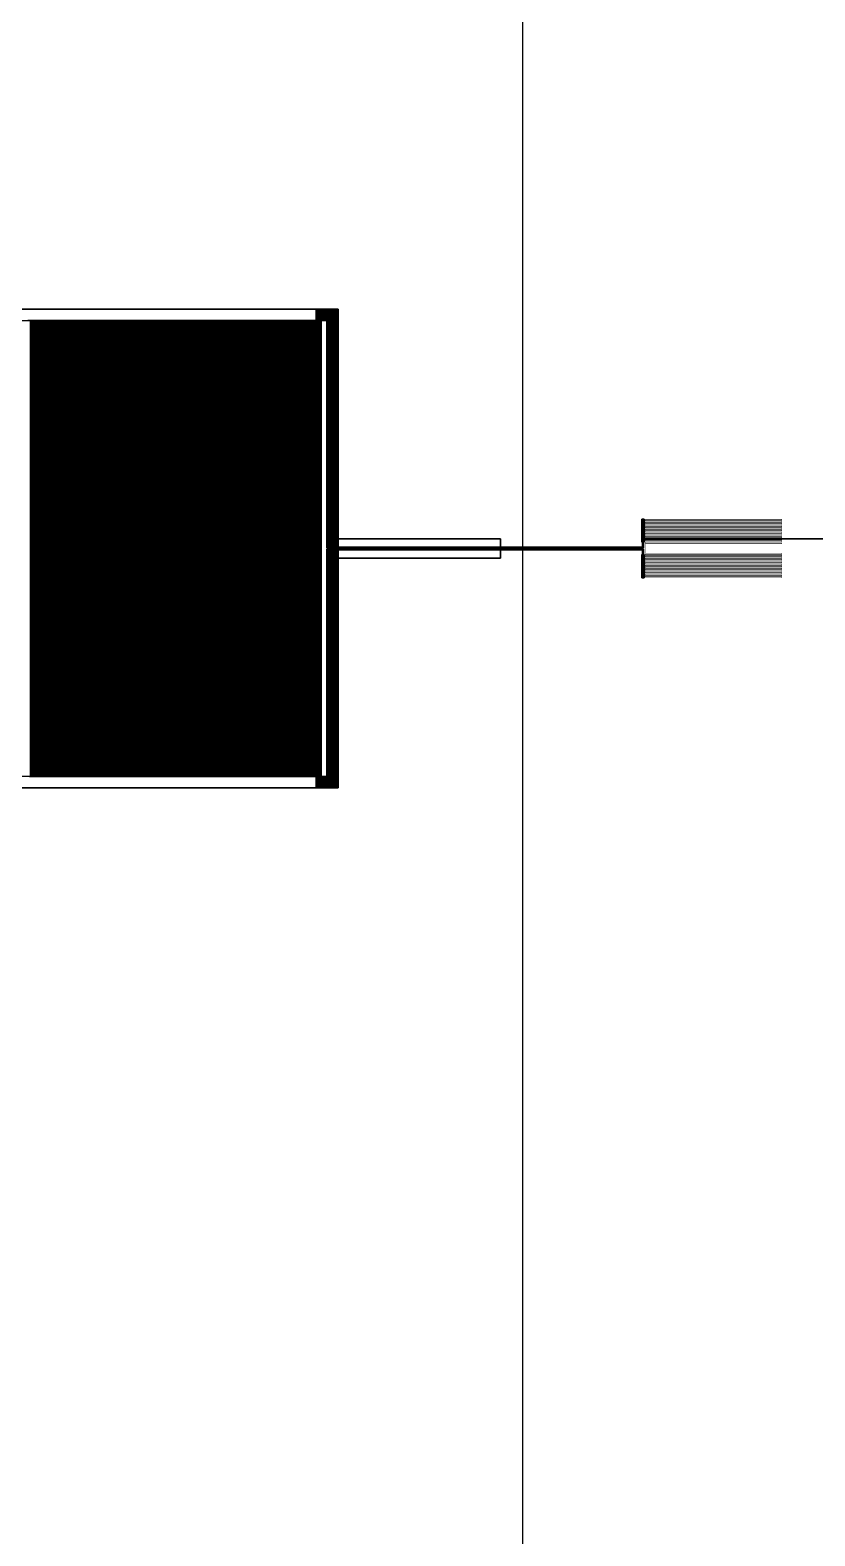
# Model space of a CAD drawing. Extents: x -11215 to 11250, y -11250 to 11250.
# Drawn here: x 3420 to 5144, y 1832 to 5138 of the extents above; entities that cross this region are included whole.
import ezdxf

# ---------------------------------------------------------------- set-up
doc = ezdxf.new("R2010")
doc.units = 0
doc.layers.get('0').update_dxf_attribs({"linetype": 'CONTINUOUS'})
doc.layers.add('CIF_ALUMINUM', color=7, linetype='CONTINUOUS')
doc.layers.add('CIF_NbWiring', color=7, linetype='CONTINUOUS')

# ---------------------------------------------------------------- blocks, each defined once
blk = doc.blocks.new('MS-Caps')
at = {"layer": 'CIF_NbWiring'}
for points in [[(288, 4450.25), (294, 4450.25), (294, 3450.25), (296, 3450.25), (296, 4450.25), (302, 4450.25), (302, 3450.25), (304, 3450.25), (304, 4450.25), (310, 4450.25), (310, 3450.25), (312, 3450.25), (312, 4450.25), (318, 4450.25), (318, 3450.25), (320, 3450.25), (320, 4450.25), (326, 4450.25), (326, 3450.25), (328, 3450.25), (328, 4450.25), (334, 4450.25), (334, 3450.25), (336, 3450.25), (336, 4450.25), (342, 4450.25), (342, 3450.25), (344, 3450.25), (344, 4450.25), (350, 4450.25), (350, 3450.25), (352, 3450.25), (352, 4450.25), (358, 4450.25), (358, 3450.25), (360, 3450.25), (360, 4450.25), (366, 4450.25), (366, 3450.25), (368, 3450.25), (368, 4450.25), (374, 4450.25), (374, 3450.25), (376, 3450.25), (376, 4450.25), (382, 4450.25), (382, 3450.25), (384, 3450.25), (384, 4450.25), (390, 4450.25), (390, 3450.25), (392, 3450.25), (392, 4450.25), (398, 4450.25), (398, 3450.25), (400, 3450.25), (400, 4450.25), (406, 4450.25), (406, 3450.25), (408, 3450.25), (408, 4450.25), (414, 4450.25), (414, 3450.25), (416, 3450.25), (416, 4450.25), (422, 4450.25), (422, 3450.25), (424, 3450.25), (424, 4450.25), (430, 4450.25), (430, 3450.25), (432, 3450.25), (432, 4450.25), (438, 4450.25), (438, 3450.25), (440, 3450.25), (440, 4450.25), (446, 4450.25), (446, 3450.25), (448, 3450.25), (448, 4450.25), (454, 4450.25), (454, 3450.25), (456, 3450.25), (456, 4450.25), (462, 4450.25), (462, 3450.25), (464, 3450.25), (464, 4450.25), (470, 4450.25), (470, 3450.25), (472, 3450.25), (472, 4450.25), (478, 4450.25), (478, 3450.25), (480, 3450.25), (480, 4450.25), (486, 4450.25), (486, 3450.25), (488, 3450.25), (488, 4450.25), (494, 4450.25), (494, 3450.25), (496, 3450.25), (496, 4450.25), (502, 4450.25), (502, 3450.25), (504, 3450.25), (504, 4450.25), (510, 4450.25), (510, 3450.25), (512, 3450.25), (512, 4450.25), (518, 4450.25), (518, 3450.25), (520, 3450.25), (520, 4450.25), (526, 4450.25), (526, 3450.25), (528, 3450.25), (528, 4450.25), (534, 4450.25), (534, 3450.25), (536, 3450.25), (536, 4450.25), (542, 4450.25), (542, 3450.25), (544, 3450.25), (544, 4450.25), (550, 4450.25), (550, 3450.25), (552, 3450.25), (552, 4450.25), (558, 4450.25), (558, 3450.25), (560, 3450.25), (560, 4450.25), (566, 4450.25), (566, 3450.25), (568, 3450.25), (568, 4450.25), (574, 4450.25), (574, 3450.25), (576, 3450.25), (576, 4450.25), (582, 4450.25), (582, 3450.25), (584, 3450.25), (584, 4450.25), (590, 4450.25), (590, 3450.25), (592, 3450.25), (592, 4450.25), (598, 4450.25), (598, 3450.25), (600, 3450.25), (600, 4450.25), (606, 4450.25), (606, 3450.25), (608, 3450.25), (608, 4450.25), (614, 4450.25), (614, 3450.25), (616, 3450.25), (616, 4450.25), (622, 4450.25), (622, 3450.25), (624, 3450.25), (624, 4450.25), (630, 4450.25), (630, 3450.25), (632, 3450.25), (632, 4450.25), (638, 4450.25), (638, 3450.25), (640, 3450.25), (640, 4450.25), (646, 4450.25), (646, 3450.25), (648, 3450.25), (648, 4450.25), (654, 4450.25), (654, 3450.25), (656, 3450.25), (656, 4450.25), (662, 4450.25), (662, 3450.25), (664, 3450.25), (664, 4450.25), (670, 4450.25), (670, 3450.25), (672, 3450.25), (672, 4450.25), (678, 4450.25), (678, 3450.25), (680, 3450.25), (680, 4450.25), (686, 4450.25), (686, 3450.25), (688, 3450.25), (688, 4450.25), (694, 4450.25), (694, 3450.25), (696, 3450.25), (696, 4450.25), (702, 4450.25), (702, 3450.25), (704, 3450.25), (704, 4450.25), (710, 4450.25), (710, 3450.25), (712, 3450.25), (712, 4450.25), (718, 4450.25), (718, 3450.25), (720, 3450.25), (720, 4450.25), (726, 4450.25), (726, 3450.25), (728, 3450.25), (728, 4450.25), (734, 4450.25), (734, 3450.25), (736, 3450.25), (736, 4450.25), (742, 4450.25), (742, 3450.25), (744, 3450.25), (744, 4450.25), (750, 4450.25), (750, 3450.25), (752, 3450.25), (752, 4450.25), (758, 4450.25), (758, 3450.25), (760, 3450.25), (760, 4450.25), (766, 4450.25), (766, 3450.25), (768, 3450.25), (768, 4450.25), (774, 4450.25), (774, 3450.25), (776, 3450.25), (776, 4450.25), (782, 4450.25), (782, 3450.25), (784, 3450.25), (784, 4450.25), (790, 4450.25), (790, 3450.25), (792, 3450.25), (792, 4450.25), (798, 4450.25), (798, 3450.25), (800, 3450.25), (800, 4450.25), (806, 4450.25), (806, 3450.25), (808, 3450.25), (808, 4450.25), (814, 4450.25), (814, 3450.25), (816, 3450.25), (816, 4450.25), (822, 4450.25), (822, 3450.25), (824, 3450.25), (824, 4450.25), (830, 4450.25), (830, 3450.25), (832, 3450.25), (832, 4450.25), (838, 4450.25), (838, 3450.25), (840, 3450.25), (840, 4450.25), (846, 4450.25), (846, 3450.25), (848, 3450.25), (848, 4450.25), (854, 4450.25), (854, 3450.25), (856, 3450.25), (856, 4450.25), (862, 4450.25), (862, 3450.25), (864, 3450.25), (864, 4450.25), (870, 4450.25), (870, 3450.25), (872, 3450.25), (872, 4450.25), (878, 4450.25), (878, 3450.25), (880, 3450.25), (880, 4450.25), (886, 4450.25), (886, 3450.25), (888, 3450.25), (888, 4450.25), (894, 4450.25), (894, 3450.25), (896, 3450.25), (896, 4450.25), (902, 4450.25), (902, 3450.25), (904, 3450.25), (904, 4450.25), (910, 4450.25), (910, 3450.25), (912, 3450.25), (912, 4450.25), (918, 4450.25), (918, 3450.25), (920, 3450.25), (920, 4450.25), (926, 4450.25), (926, 3450.25), (928, 3450.25), (928, 4450.25), (944.5, 4450.25), (944.5, 3950.5), (969.5, 3950.5), (969.5, 4475.25), (12, 4475.25)], [(-1070, 3423.75), (969.5, 3423.75), (969.5, 3948.5), (944.5, 3948.5), (944.5, 3448.75), (932, 3448.75), (932, 4448.75), (930, 4448.75), (930, 3448.75), (924, 3448.75), (924, 4448.75), (922, 4448.75), (922, 3448.75), (916, 3448.75), (916, 4448.75), (914, 4448.75), (914, 3448.75), (908, 3448.75), (908, 4448.75), (906, 4448.75), (906, 3448.75), (900, 3448.75), (900, 4448.75), (898, 4448.75), (898, 3448.75), (892, 3448.75), (892, 4448.75), (890, 4448.75), (890, 3448.75), (884, 3448.75), (884, 4448.75), (882, 4448.75), (882, 3448.75), (876, 3448.75), (876, 4448.75), (874, 4448.75), (874, 3448.75), (868, 3448.75), (868, 4448.75), (866, 4448.75), (866, 3448.75), (860, 3448.75), (860, 4448.75), (858, 4448.75), (858, 3448.75), (852, 3448.75), (852, 4448.75), (850, 4448.75), (850, 3448.75), (844, 3448.75), (844, 4448.75), (842, 4448.75), (842, 3448.75), (836, 3448.75), (836, 4448.75), (834, 4448.75), (834, 3448.75), (828, 3448.75), (828, 4448.75), (826, 4448.75), (826, 3448.75), (820, 3448.75), (820, 4448.75), (818, 4448.75), (818, 3448.75), (812, 3448.75), (812, 4448.75), (810, 4448.75), (810, 3448.75), (804, 3448.75), (804, 4448.75), (802, 4448.75), (802, 3448.75), (796, 3448.75), (796, 4448.75), (794, 4448.75), (794, 3448.75), (788, 3448.75), (788, 4448.75), (786, 4448.75), (786, 3448.75), (780, 3448.75), (780, 4448.75), (778, 4448.75), (778, 3448.75), (772, 3448.75), (772, 4448.75), (770, 4448.75), (770, 3448.75), (764, 3448.75), (764, 4448.75), (762, 4448.75), (762, 3448.75), (756, 3448.75), (756, 4448.75), (754, 4448.75), (754, 3448.75), (748, 3448.75), (748, 4448.75), (746, 4448.75), (746, 3448.75), (740, 3448.75), (740, 4448.75), (738, 4448.75), (738, 3448.75), (732, 3448.75), (732, 4448.75), (730, 4448.75), (730, 3448.75), (724, 3448.75), (724, 4448.75), (722, 4448.75), (722, 3448.75), (716, 3448.75), (716, 4448.75), (714, 4448.75), (714, 3448.75), (708, 3448.75), (708, 4448.75), (706, 4448.75), (706, 3448.75), (700, 3448.75), (700, 4448.75), (698, 4448.75), (698, 3448.75), (692, 3448.75), (692, 4448.75), (690, 4448.75), (690, 3448.75), (684, 3448.75), (684, 4448.75), (682, 4448.75), (682, 3448.75), (676, 3448.75), (676, 4448.75), (674, 4448.75), (674, 3448.75), (668, 3448.75), (668, 4448.75), (666, 4448.75), (666, 3448.75), (660, 3448.75), (660, 4448.75), (658, 4448.75), (658, 3448.75), (652, 3448.75), (652, 4448.75), (650, 4448.75), (650, 3448.75), (644, 3448.75), (644, 4448.75), (642, 4448.75), (642, 3448.75), (636, 3448.75), (636, 4448.75), (634, 4448.75), (634, 3448.75), (628, 3448.75), (628, 4448.75), (626, 4448.75), (626, 3448.75), (620, 3448.75), (620, 4448.75), (618, 4448.75), (618, 3448.75), (612, 3448.75), (612, 4448.75), (610, 4448.75), (610, 3448.75), (604, 3448.75), (604, 4448.75), (602, 4448.75), (602, 3448.75), (596, 3448.75), (596, 4448.75), (594, 4448.75), (594, 3448.75), (588, 3448.75), (588, 4448.75), (586, 4448.75), (586, 3448.75), (580, 3448.75), (580, 4448.75), (578, 4448.75), (578, 3448.75), (572, 3448.75), (572, 4448.75), (570, 4448.75), (570, 3448.75), (564, 3448.75), (564, 4448.75), (562, 4448.75), (562, 3448.75), (556, 3448.75), (556, 4448.75), (554, 4448.75), (554, 3448.75), (548, 3448.75), (548, 4448.75), (546, 4448.75), (546, 3448.75), (540, 3448.75), (540, 4448.75), (538, 4448.75), (538, 3448.75), (532, 3448.75), (532, 4448.75), (530, 4448.75), (530, 3448.75), (524, 3448.75), (524, 4448.75), (522, 4448.75), (522, 3448.75), (516, 3448.75), (516, 4448.75), (514, 4448.75), (514, 3448.75), (508, 3448.75), (508, 4448.75), (506, 4448.75), (506, 3448.75), (500, 3448.75), (500, 4448.75), (498, 4448.75), (498, 3448.75), (492, 3448.75), (492, 4448.75), (490, 4448.75), (490, 3448.75), (484, 3448.75), (484, 4448.75), (482, 4448.75), (482, 3448.75), (476, 3448.75), (476, 4448.75), (474, 4448.75), (474, 3448.75), (468, 3448.75), (468, 4448.75), (466, 4448.75), (466, 3448.75), (460, 3448.75), (460, 4448.75), (458, 4448.75), (458, 3448.75), (452, 3448.75), (452, 4448.75), (450, 4448.75), (450, 3448.75), (444, 3448.75), (444, 4448.75), (442, 4448.75), (442, 3448.75), (436, 3448.75), (436, 4448.75), (434, 4448.75), (434, 3448.75), (428, 3448.75), (428, 4448.75), (426, 4448.75), (426, 3448.75), (420, 3448.75), (420, 4448.75), (418, 4448.75), (418, 3448.75), (412, 3448.75), (412, 4448.75), (410, 4448.75), (410, 3448.75), (404, 3448.75), (404, 4448.75), (402, 4448.75), (402, 3448.75), (396, 3448.75), (396, 4448.75), (394, 4448.75), (394, 3448.75), (388, 3448.75), (388, 4448.75), (386, 4448.75), (386, 3448.75), (380, 3448.75), (380, 4448.75), (378, 4448.75), (378, 3448.75), (372, 3448.75), (372, 4448.75), (370, 4448.75), (370, 3448.75), (364, 3448.75), (364, 4448.75), (362, 4448.75), (362, 3448.75), (356, 3448.75), (356, 4448.75), (354, 4448.75), (354, 3448.75), (348, 3448.75), (348, 4448.75), (346, 4448.75), (346, 3448.75), (340, 3448.75), (340, 4448.75), (338, 4448.75), (338, 3448.75), (332, 3448.75), (332, 4448.75), (330, 4448.75), (330, 3448.75), (324, 3448.75), (324, 4448.75), (322, 4448.75), (322, 3448.75), (316, 3448.75), (316, 4448.75), (314, 4448.75), (314, 3448.75), (308, 3448.75), (308, 4448.75), (306, 4448.75), (306, 3448.75), (300, 3448.75), (300, 4448.75), (298, 4448.75), (298, 3448.75), (292, 3448.75)]]:
    blk.add_lwpolyline(points, dxfattribs=at)
blk = doc.blocks.new('MS-Caps_r')
at = {"layer": 'CIF_NbWiring'}
for points in [[(1375, -8800), (1375, 8800)], [(12, 4475.25), (969.5, 4475.25), (969.5, 3950.5), (944.5, 3950.5), (944.5, 4450.25), (928, 4450.25), (928, 3450.25), (926, 3450.25), (926, 4450.25), (920, 4450.25), (920, 3450.25), (918, 3450.25), (918, 4450.25), (912, 4450.25), (912, 3450.25), (910, 3450.25), (910, 4450.25), (904, 4450.25), (904, 3450.25), (902, 3450.25), (902, 4450.25), (896, 4450.25), (896, 3450.25), (894, 3450.25), (894, 4450.25), (888, 4450.25), (888, 3450.25), (886, 3450.25), (886, 4450.25), (880, 4450.25), (880, 3450.25), (878, 3450.25), (878, 4450.25), (872, 4450.25), (872, 3450.25), (870, 3450.25), (870, 4450.25), (864, 4450.25), (864, 3450.25), (862, 3450.25), (862, 4450.25), (856, 4450.25), (856, 3450.25), (854, 3450.25), (854, 4450.25), (848, 4450.25), (848, 3450.25), (846, 3450.25), (846, 4450.25), (840, 4450.25), (840, 3450.25), (838, 3450.25), (838, 4450.25), (832, 4450.25), (832, 3450.25), (830, 3450.25), (830, 4450.25), (824, 4450.25), (824, 3450.25), (822, 3450.25), (822, 4450.25), (816, 4450.25), (816, 3450.25), (814, 3450.25), (814, 4450.25), (808, 4450.25), (808, 3450.25), (806, 3450.25), (806, 4450.25), (800, 4450.25), (800, 3450.25), (798, 3450.25), (798, 4450.25), (792, 4450.25), (792, 3450.25), (790, 3450.25), (790, 4450.25), (784, 4450.25), (784, 3450.25), (782, 3450.25), (782, 4450.25), (776, 4450.25), (776, 3450.25), (774, 3450.25), (774, 4450.25), (768, 4450.25), (768, 3450.25), (766, 3450.25), (766, 4450.25), (760, 4450.25), (760, 3450.25), (758, 3450.25), (758, 4450.25), (752, 4450.25), (752, 3450.25), (750, 3450.25), (750, 4450.25), (744, 4450.25), (744, 3450.25), (742, 3450.25), (742, 4450.25), (736, 4450.25), (736, 3450.25), (734, 3450.25), (734, 4450.25), (728, 4450.25), (728, 3450.25), (726, 3450.25), (726, 4450.25), (720, 4450.25), (720, 3450.25), (718, 3450.25), (718, 4450.25), (712, 4450.25), (712, 3450.25), (710, 3450.25), (710, 4450.25), (704, 4450.25), (704, 3450.25), (702, 3450.25), (702, 4450.25), (696, 4450.25), (696, 3450.25), (694, 3450.25), (694, 4450.25), (688, 4450.25), (688, 3450.25), (686, 3450.25), (686, 4450.25), (680, 4450.25), (680, 3450.25), (678, 3450.25), (678, 4450.25), (672, 4450.25), (672, 3450.25), (670, 3450.25), (670, 4450.25), (664, 4450.25), (664, 3450.25), (662, 3450.25), (662, 4450.25), (656, 4450.25), (656, 3450.25), (654, 3450.25), (654, 4450.25), (648, 4450.25), (648, 3450.25), (646, 3450.25), (646, 4450.25), (640, 4450.25), (640, 3450.25), (638, 3450.25), (638, 4450.25), (632, 4450.25), (632, 3450.25), (630, 3450.25), (630, 4450.25), (624, 4450.25), (624, 3450.25), (622, 3450.25), (622, 4450.25), (616, 4450.25), (616, 3450.25), (614, 3450.25), (614, 4450.25), (608, 4450.25), (608, 3450.25), (606, 3450.25), (606, 4450.25), (600, 4450.25), (600, 3450.25), (598, 3450.25), (598, 4450.25), (592, 4450.25), (592, 3450.25), (590, 3450.25), (590, 4450.25), (584, 4450.25), (584, 3450.25), (582, 3450.25), (582, 4450.25), (576, 4450.25), (576, 3450.25), (574, 3450.25), (574, 4450.25), (568, 4450.25), (568, 3450.25), (566, 3450.25), (566, 4450.25), (560, 4450.25), (560, 3450.25), (558, 3450.25), (558, 4450.25), (552, 4450.25), (552, 3450.25), (550, 3450.25), (550, 4450.25), (544, 4450.25), (544, 3450.25), (542, 3450.25), (542, 4450.25), (536, 4450.25), (536, 3450.25), (534, 3450.25), (534, 4450.25), (528, 4450.25), (528, 3450.25), (526, 3450.25), (526, 4450.25), (520, 4450.25), (520, 3450.25), (518, 3450.25), (518, 4450.25), (512, 4450.25), (512, 3450.25), (510, 3450.25), (510, 4450.25), (504, 4450.25), (504, 3450.25), (502, 3450.25), (502, 4450.25), (496, 4450.25), (496, 3450.25), (494, 3450.25), (494, 4450.25), (488, 4450.25), (488, 3450.25), (486, 3450.25), (486, 4450.25), (480, 4450.25), (480, 3450.25), (478, 3450.25), (478, 4450.25), (472, 4450.25), (472, 3450.25), (470, 3450.25), (470, 4450.25), (464, 4450.25), (464, 3450.25), (462, 3450.25), (462, 4450.25), (456, 4450.25), (456, 3450.25), (454, 3450.25), (454, 4450.25), (448, 4450.25), (448, 3450.25), (446, 3450.25), (446, 4450.25), (440, 4450.25), (440, 3450.25), (438, 3450.25), (438, 4450.25), (432, 4450.25), (432, 3450.25), (430, 3450.25), (430, 4450.25), (424, 4450.25), (424, 3450.25), (422, 3450.25), (422, 4450.25), (416, 4450.25), (416, 3450.25), (414, 3450.25), (414, 4450.25), (408, 4450.25), (408, 3450.25), (406, 3450.25), (406, 4450.25), (400, 4450.25), (400, 3450.25), (398, 3450.25), (398, 4450.25), (392, 4450.25), (392, 3450.25), (390, 3450.25), (390, 4450.25), (384, 4450.25), (384, 3450.25), (382, 3450.25), (382, 4450.25), (376, 4450.25), (376, 3450.25), (374, 3450.25), (374, 4450.25), (368, 4450.25), (368, 3450.25), (366, 3450.25), (366, 4450.25), (360, 4450.25), (360, 3450.25), (358, 3450.25), (358, 4450.25), (352, 4450.25), (352, 3450.25), (350, 3450.25), (350, 4450.25), (344, 4450.25), (344, 3450.25), (342, 3450.25), (342, 4450.25), (336, 4450.25), (336, 3450.25), (334, 3450.25), (334, 4450.25), (328, 4450.25), (328, 3450.25), (326, 3450.25), (326, 4450.25), (320, 4450.25), (320, 3450.25), (318, 3450.25), (318, 4450.25), (312, 4450.25), (312, 3450.25), (310, 3450.25), (310, 4450.25), (304, 4450.25), (304, 3450.25), (302, 3450.25), (302, 4450.25), (296, 4450.25), (296, 3450.25), (294, 3450.25), (294, 4450.25), (288, 4450.25)], [(292, 3448.75), (298, 3448.75), (298, 4448.75), (300, 4448.75), (300, 3448.75), (306, 3448.75), (306, 4448.75), (308, 4448.75), (308, 3448.75), (314, 3448.75), (314, 4448.75), (316, 4448.75), (316, 3448.75), (322, 3448.75), (322, 4448.75), (324, 4448.75), (324, 3448.75), (330, 3448.75), (330, 4448.75), (332, 4448.75), (332, 3448.75), (338, 3448.75), (338, 4448.75), (340, 4448.75), (340, 3448.75), (346, 3448.75), (346, 4448.75), (348, 4448.75), (348, 3448.75), (354, 3448.75), (354, 4448.75), (356, 4448.75), (356, 3448.75), (362, 3448.75), (362, 4448.75), (364, 4448.75), (364, 3448.75), (370, 3448.75), (370, 4448.75), (372, 4448.75), (372, 3448.75), (378, 3448.75), (378, 4448.75), (380, 4448.75), (380, 3448.75), (386, 3448.75), (386, 4448.75), (388, 4448.75), (388, 3448.75), (394, 3448.75), (394, 4448.75), (396, 4448.75), (396, 3448.75), (402, 3448.75), (402, 4448.75), (404, 4448.75), (404, 3448.75), (410, 3448.75), (410, 4448.75), (412, 4448.75), (412, 3448.75), (418, 3448.75), (418, 4448.75), (420, 4448.75), (420, 3448.75), (426, 3448.75), (426, 4448.75), (428, 4448.75), (428, 3448.75), (434, 3448.75), (434, 4448.75), (436, 4448.75), (436, 3448.75), (442, 3448.75), (442, 4448.75), (444, 4448.75), (444, 3448.75), (450, 3448.75), (450, 4448.75), (452, 4448.75), (452, 3448.75), (458, 3448.75), (458, 4448.75), (460, 4448.75), (460, 3448.75), (466, 3448.75), (466, 4448.75), (468, 4448.75), (468, 3448.75), (474, 3448.75), (474, 4448.75), (476, 4448.75), (476, 3448.75), (482, 3448.75), (482, 4448.75), (484, 4448.75), (484, 3448.75), (490, 3448.75), (490, 4448.75), (492, 4448.75), (492, 3448.75), (498, 3448.75), (498, 4448.75), (500, 4448.75), (500, 3448.75), (506, 3448.75), (506, 4448.75), (508, 4448.75), (508, 3448.75), (514, 3448.75), (514, 4448.75), (516, 4448.75), (516, 3448.75), (522, 3448.75), (522, 4448.75), (524, 4448.75), (524, 3448.75), (530, 3448.75), (530, 4448.75), (532, 4448.75), (532, 3448.75), (538, 3448.75), (538, 4448.75), (540, 4448.75), (540, 3448.75), (546, 3448.75), (546, 4448.75), (548, 4448.75), (548, 3448.75), (554, 3448.75), (554, 4448.75), (556, 4448.75), (556, 3448.75), (562, 3448.75), (562, 4448.75), (564, 4448.75), (564, 3448.75), (570, 3448.75), (570, 4448.75), (572, 4448.75), (572, 3448.75), (578, 3448.75), (578, 4448.75), (580, 4448.75), (580, 3448.75), (586, 3448.75), (586, 4448.75), (588, 4448.75), (588, 3448.75), (594, 3448.75), (594, 4448.75), (596, 4448.75), (596, 3448.75), (602, 3448.75), (602, 4448.75), (604, 4448.75), (604, 3448.75), (610, 3448.75), (610, 4448.75), (612, 4448.75), (612, 3448.75), (618, 3448.75), (618, 4448.75), (620, 4448.75), (620, 3448.75), (626, 3448.75), (626, 4448.75), (628, 4448.75), (628, 3448.75), (634, 3448.75), (634, 4448.75), (636, 4448.75), (636, 3448.75), (642, 3448.75), (642, 4448.75), (644, 4448.75), (644, 3448.75), (650, 3448.75), (650, 4448.75), (652, 4448.75), (652, 3448.75), (658, 3448.75), (658, 4448.75), (660, 4448.75), (660, 3448.75), (666, 3448.75), (666, 4448.75), (668, 4448.75), (668, 3448.75), (674, 3448.75), (674, 4448.75), (676, 4448.75), (676, 3448.75), (682, 3448.75), (682, 4448.75), (684, 4448.75), (684, 3448.75), (690, 3448.75), (690, 4448.75), (692, 4448.75), (692, 3448.75), (698, 3448.75), (698, 4448.75), (700, 4448.75), (700, 3448.75), (706, 3448.75), (706, 4448.75), (708, 4448.75), (708, 3448.75), (714, 3448.75), (714, 4448.75), (716, 4448.75), (716, 3448.75), (722, 3448.75), (722, 4448.75), (724, 4448.75), (724, 3448.75), (730, 3448.75), (730, 4448.75), (732, 4448.75), (732, 3448.75), (738, 3448.75), (738, 4448.75), (740, 4448.75), (740, 3448.75), (746, 3448.75), (746, 4448.75), (748, 4448.75), (748, 3448.75), (754, 3448.75), (754, 4448.75), (756, 4448.75), (756, 3448.75), (762, 3448.75), (762, 4448.75), (764, 4448.75), (764, 3448.75), (770, 3448.75), (770, 4448.75), (772, 4448.75), (772, 3448.75), (778, 3448.75), (778, 4448.75), (780, 4448.75), (780, 3448.75), (786, 3448.75), (786, 4448.75), (788, 4448.75), (788, 3448.75), (794, 3448.75), (794, 4448.75), (796, 4448.75), (796, 3448.75), (802, 3448.75), (802, 4448.75), (804, 4448.75), (804, 3448.75), (810, 3448.75), (810, 4448.75), (812, 4448.75), (812, 3448.75), (818, 3448.75), (818, 4448.75), (820, 4448.75), (820, 3448.75), (826, 3448.75), (826, 4448.75), (828, 4448.75), (828, 3448.75), (834, 3448.75), (834, 4448.75), (836, 4448.75), (836, 3448.75), (842, 3448.75), (842, 4448.75), (844, 4448.75), (844, 3448.75), (850, 3448.75), (850, 4448.75), (852, 4448.75), (852, 3448.75), (858, 3448.75), (858, 4448.75), (860, 4448.75), (860, 3448.75), (866, 3448.75), (866, 4448.75), (868, 4448.75), (868, 3448.75), (874, 3448.75), (874, 4448.75), (876, 4448.75), (876, 3448.75), (882, 3448.75), (882, 4448.75), (884, 4448.75), (884, 3448.75), (890, 3448.75), (890, 4448.75), (892, 4448.75), (892, 3448.75), (898, 3448.75), (898, 4448.75), (900, 4448.75), (900, 3448.75), (906, 3448.75), (906, 4448.75), (908, 4448.75), (908, 3448.75), (914, 3448.75), (914, 4448.75), (916, 4448.75), (916, 3448.75), (922, 3448.75), (922, 4448.75), (924, 4448.75), (924, 3448.75), (930, 3448.75), (930, 4448.75), (932, 4448.75), (932, 3448.75), (944.5, 3448.75), (944.5, 3948.5), (969.5, 3948.5), (969.5, 3423.75), (-1070, 3423.75)]]:
    blk.add_lwpolyline(points, dxfattribs=at)
blk = doc.blocks.new('MS-Feeds_r')
at = {"layer": 'CIF_NbWiring'}
blk.add_lwpolyline([(581, 4021), (-481.5, 4021), (-481.5, 4013.5), (-483, 4013.5), (-483, 4001), (-1167, 4001), (-1167, 3999), (-483, 3999), (-483, 3986.5), (-481.5, 3986.5), (-481.5, 3935.5), (-486.5, 3935.5), (-486.5, 3986.5), (-485, 3986.5), (-485, 3997), (-797, 3997), (-797, 3979), (-1167, 3979), (-1167, 4021), (-797, 4021), (-797, 4003), (-485, 4003), (-485, 4013.5), (-486.5, 4013.5), (-486.5, 4064.5), (-481.5, 4064.5), (-481.5, 4021), (4750, 4021)], dxfattribs=at)
blk = doc.blocks.new('MS-Feeds')
at = {"layer": 'CIF_NbWiring'}
for points in [[(-1167, 4001), (-483, 4001), (-483, 4013.5), (-481.5, 4013.5), (-481.5, 4064.5), (-486.5, 4064.5), (-486.5, 4013.5), (-485, 4013.5), (-485, 4003), (-1167, 4003)], [(-1167, 4001), (-797, 4001), (-797, 4021), (-1167, 4021)], [(-1167, 3997), (-485, 3997), (-485, 3986.5), (-486.5, 3986.5), (-486.5, 3935.5), (-481.5, 3935.5), (-481.5, 3986.5), (-483, 3986.5), (-483, 3999), (-1167, 3999)], [(-1167, 3979), (-797, 3979), (-797, 3999), (-1167, 3999)]]:
    blk.add_lwpolyline(points, close=True, dxfattribs=at)

msp = doc.modelspace()

# ---------------------------------------------------------------- linework, layer by layer
at = {"layer": 'CIF_ALUMINUM', "const_width": 1}
for points in [[(4771.5, 4064.5), (4764.5, 4064.5)], [(4770.5, 4010.5), (5071, 4010.5), (5071, 4012.5), (4771, 4012.5), (4771, 4014.5), (5071, 4014.5), (5071, 4016.5), (4771, 4016.5), (4771, 4018.5), (5071, 4018.5), (5071, 4020.5), (4771, 4020.5), (4771, 4022.5), (5071, 4022.5), (5071, 4024.5), (4771, 4024.5), (4771, 4026.5), (5071, 4026.5), (5071, 4028.5), (4771, 4028.5), (4771, 4030.5), (5071, 4030.5), (5071, 4032.5), (4771, 4032.5), (4771, 4034.5), (5071, 4034.5), (5071, 4036.5), (4771, 4036.5), (4771, 4038.5), (5071, 4038.5), (5071, 4040.5), (4771, 4040.5), (4771, 4042.5), (5071, 4042.5), (5071, 4044.5), (4771, 4044.5), (4771, 4046.5), (5071, 4046.5), (5071, 4048.5), (4771, 4048.5), (4771, 4050.5), (5071, 4050.5), (5071, 4052.5), (4771, 4052.5), (4771, 4054.5), (5071, 4054.5), (5071, 4056.5), (4771, 4056.5), (4771, 4058.5), (5071, 4058.5), (5071, 4060.5), (4771, 4060.5), (4771, 4062.5), (5071, 4062.5), (5071, 4064.5), (4770.5, 4064.5)], [(4771, 4011), (4771, 3989)], [(4770.5, 3989.5), (5071, 3989.5), (5071, 3987.5), (4771, 3987.5), (4771, 3985.5), (5071, 3985.5), (5071, 3983.5), (4771, 3983.5), (4771, 3981.5), (5071, 3981.5), (5071, 3979.5), (4771, 3979.5), (4771, 3977.5), (5071, 3977.5), (5071, 3975.5), (4771, 3975.5), (4771, 3973.5), (5071, 3973.5), (5071, 3971.5), (4771, 3971.5), (4771, 3969.5), (5071, 3969.5), (5071, 3967.5), (4771, 3967.5), (4771, 3965.5), (5071, 3965.5), (5071, 3963.5), (4771, 3963.5), (4771, 3961.5), (5071, 3961.5), (5071, 3959.5), (4771, 3959.5), (4771, 3957.5), (5071, 3957.5), (5071, 3955.5), (4771, 3955.5), (4771, 3953.5), (5071, 3953.5), (5071, 3951.5), (4771, 3951.5), (4771, 3949.5), (5071, 3949.5), (5071, 3947.5), (4771, 3947.5), (4771, 3945.5), (5071, 3945.5), (5071, 3943.5), (4771, 3943.5), (4771, 3941.5), (5071, 3941.5), (5071, 3939.5), (4771, 3939.5), (4771, 3937.5), (5071, 3937.5), (5071, 3935.5), (4770.5, 3935.5)], [(4771.5, 3935.5), (4764.5, 3935.5)]]:
    msp.add_lwpolyline(points, dxfattribs=at)
at = {"layer": 'CIF_ALUMINUM'}
for points in [[(4764.5, 4014.5), (4767.5, 4014.5), (4767.5, 4064.5), (4764.5, 4064.5)], [(4764.5, 3935.5), (4767.5, 3935.5), (4767.5, 3985.5), (4764.5, 3985.5)]]:
    msp.add_lwpolyline(points, close=True, dxfattribs=at)
at = {"layer": 'CIF_NbWiring'}
for points in [[(2057, 4500.75), (4059, 4500.75), (4059, 4525.75), (2057, 4525.75)], [(3421, 3500.75), (3423, 3500.75), (3423, 4500.75), (3421, 4500.75)], [(3425, 3499.25), (3427, 3499.25), (3427, 4499.25), (3425, 4499.25)], [(3429, 3500.75), (3431, 3500.75), (3431, 4500.75), (3429, 4500.75)], [(3433, 3499.25), (3435, 3499.25), (3435, 4499.25), (3433, 4499.25)], [(3437, 3500.75), (3439, 3500.75), (3439, 4500.75), (3437, 4500.75)], [(3441, 3499.25), (3443, 3499.25), (3443, 4499.25), (3441, 4499.25)], [(3445, 3500.75), (3447, 3500.75), (3447, 4500.75), (3445, 4500.75)], [(3449, 3499.25), (3451, 3499.25), (3451, 4499.25), (3449, 4499.25)], [(3453, 3500.75), (3455, 3500.75), (3455, 4500.75), (3453, 4500.75)], [(3457, 3499.25), (3459, 3499.25), (3459, 4499.25), (3457, 4499.25)], [(3461, 3500.75), (3463, 3500.75), (3463, 4500.75), (3461, 4500.75)], [(3465, 3499.25), (3467, 3499.25), (3467, 4499.25), (3465, 4499.25)], [(3469, 3500.75), (3471, 3500.75), (3471, 4500.75), (3469, 4500.75)], [(3473, 3499.25), (3475, 3499.25), (3475, 4499.25), (3473, 4499.25)], [(3477, 3500.75), (3479, 3500.75), (3479, 4500.75), (3477, 4500.75)], [(3481, 3499.25), (3483, 3499.25), (3483, 4499.25), (3481, 4499.25)], [(3485, 3500.75), (3487, 3500.75), (3487, 4500.75), (3485, 4500.75)], [(3489, 3499.25), (3491, 3499.25), (3491, 4499.25), (3489, 4499.25)], [(3493, 3500.75), (3495, 3500.75), (3495, 4500.75), (3493, 4500.75)], [(3497, 3499.25), (3499, 3499.25), (3499, 4499.25), (3497, 4499.25)], [(3501, 3500.75), (3503, 3500.75), (3503, 4500.75), (3501, 4500.75)], [(3505, 3499.25), (3507, 3499.25), (3507, 4499.25), (3505, 4499.25)], [(3509, 3500.75), (3511, 3500.75), (3511, 4500.75), (3509, 4500.75)], [(3513, 3499.25), (3515, 3499.25), (3515, 4499.25), (3513, 4499.25)], [(3517, 3500.75), (3519, 3500.75), (3519, 4500.75), (3517, 4500.75)], [(3521, 3499.25), (3523, 3499.25), (3523, 4499.25), (3521, 4499.25)], [(3525, 3500.75), (3527, 3500.75), (3527, 4500.75), (3525, 4500.75)], [(3529, 3499.25), (3531, 3499.25), (3531, 4499.25), (3529, 4499.25)], [(3533, 3500.75), (3535, 3500.75), (3535, 4500.75), (3533, 4500.75)], [(3537, 3499.25), (3539, 3499.25), (3539, 4499.25), (3537, 4499.25)], [(3541, 3500.75), (3543, 3500.75), (3543, 4500.75), (3541, 4500.75)], [(3545, 3499.25), (3547, 3499.25), (3547, 4499.25), (3545, 4499.25)], [(3549, 3500.75), (3551, 3500.75), (3551, 4500.75), (3549, 4500.75)], [(3553, 3499.25), (3555, 3499.25), (3555, 4499.25), (3553, 4499.25)], [(3557, 3500.75), (3559, 3500.75), (3559, 4500.75), (3557, 4500.75)], [(3561, 3499.25), (3563, 3499.25), (3563, 4499.25), (3561, 4499.25)], [(3565, 3500.75), (3567, 3500.75), (3567, 4500.75), (3565, 4500.75)], [(3569, 3499.25), (3571, 3499.25), (3571, 4499.25), (3569, 4499.25)], [(3573, 3500.75), (3575, 3500.75), (3575, 4500.75), (3573, 4500.75)], [(3577, 3499.25), (3579, 3499.25), (3579, 4499.25), (3577, 4499.25)], [(3581, 3500.75), (3583, 3500.75), (3583, 4500.75), (3581, 4500.75)], [(3585, 3499.25), (3587, 3499.25), (3587, 4499.25), (3585, 4499.25)], [(3589, 3500.75), (3591, 3500.75), (3591, 4500.75), (3589, 4500.75)], [(3593, 3499.25), (3595, 3499.25), (3595, 4499.25), (3593, 4499.25)], [(3597, 3500.75), (3599, 3500.75), (3599, 4500.75), (3597, 4500.75)], [(3601, 3499.25), (3603, 3499.25), (3603, 4499.25), (3601, 4499.25)], [(3605, 3500.75), (3607, 3500.75), (3607, 4500.75), (3605, 4500.75)], [(3609, 3499.25), (3611, 3499.25), (3611, 4499.25), (3609, 4499.25)], [(3613, 3500.75), (3615, 3500.75), (3615, 4500.75), (3613, 4500.75)], [(3617, 3499.25), (3619, 3499.25), (3619, 4499.25), (3617, 4499.25)], [(3621, 3500.75), (3623, 3500.75), (3623, 4500.75), (3621, 4500.75)], [(3625, 3499.25), (3627, 3499.25), (3627, 4499.25), (3625, 4499.25)], [(3629, 3500.75), (3631, 3500.75), (3631, 4500.75), (3629, 4500.75)], [(3633, 3499.25), (3635, 3499.25), (3635, 4499.25), (3633, 4499.25)], [(3637, 3500.75), (3639, 3500.75), (3639, 4500.75), (3637, 4500.75)], [(3641, 3499.25), (3643, 3499.25), (3643, 4499.25), (3641, 4499.25)], [(3645, 3500.75), (3647, 3500.75), (3647, 4500.75), (3645, 4500.75)], [(3649, 3499.25), (3651, 3499.25), (3651, 4499.25), (3649, 4499.25)], [(3653, 3500.75), (3655, 3500.75), (3655, 4500.75), (3653, 4500.75)], [(3657, 3499.25), (3659, 3499.25), (3659, 4499.25), (3657, 4499.25)], [(3661, 3500.75), (3663, 3500.75), (3663, 4500.75), (3661, 4500.75)], [(3665, 3499.25), (3667, 3499.25), (3667, 4499.25), (3665, 4499.25)], [(3669, 3500.75), (3671, 3500.75), (3671, 4500.75), (3669, 4500.75)], [(3673, 3499.25), (3675, 3499.25), (3675, 4499.25), (3673, 4499.25)], [(3677, 3500.75), (3679, 3500.75), (3679, 4500.75), (3677, 4500.75)], [(3681, 3499.25), (3683, 3499.25), (3683, 4499.25), (3681, 4499.25)], [(3685, 3500.75), (3687, 3500.75), (3687, 4500.75), (3685, 4500.75)], [(3689, 3499.25), (3691, 3499.25), (3691, 4499.25), (3689, 4499.25)], [(3693, 3500.75), (3695, 3500.75), (3695, 4500.75), (3693, 4500.75)], [(3697, 3499.25), (3699, 3499.25), (3699, 4499.25), (3697, 4499.25)], [(3701, 3500.75), (3703, 3500.75), (3703, 4500.75), (3701, 4500.75)], [(3705, 3499.25), (3707, 3499.25), (3707, 4499.25), (3705, 4499.25)], [(3709, 3500.75), (3711, 3500.75), (3711, 4500.75), (3709, 4500.75)], [(3713, 3499.25), (3715, 3499.25), (3715, 4499.25), (3713, 4499.25)], [(3717, 3500.75), (3719, 3500.75), (3719, 4500.75), (3717, 4500.75)], [(3721, 3499.25), (3723, 3499.25), (3723, 4499.25), (3721, 4499.25)], [(3725, 3500.75), (3727, 3500.75), (3727, 4500.75), (3725, 4500.75)], [(3729, 3499.25), (3731, 3499.25), (3731, 4499.25), (3729, 4499.25)], [(3733, 3500.75), (3735, 3500.75), (3735, 4500.75), (3733, 4500.75)], [(3737, 3499.25), (3739, 3499.25), (3739, 4499.25), (3737, 4499.25)], [(3741, 3500.75), (3743, 3500.75), (3743, 4500.75), (3741, 4500.75)], [(3745, 3499.25), (3747, 3499.25), (3747, 4499.25), (3745, 4499.25)], [(3749, 3500.75), (3751, 3500.75), (3751, 4500.75), (3749, 4500.75)], [(3753, 3499.25), (3755, 3499.25), (3755, 4499.25), (3753, 4499.25)], [(3757, 3500.75), (3759, 3500.75), (3759, 4500.75), (3757, 4500.75)], [(3761, 3499.25), (3763, 3499.25), (3763, 4499.25), (3761, 4499.25)], [(3765, 3500.75), (3767, 3500.75), (3767, 4500.75), (3765, 4500.75)], [(3769, 3499.25), (3771, 3499.25), (3771, 4499.25), (3769, 4499.25)], [(3773, 3500.75), (3775, 3500.75), (3775, 4500.75), (3773, 4500.75)], [(3777, 3499.25), (3779, 3499.25), (3779, 4499.25), (3777, 4499.25)], [(3781, 3500.75), (3783, 3500.75), (3783, 4500.75), (3781, 4500.75)], [(3785, 3499.25), (3787, 3499.25), (3787, 4499.25), (3785, 4499.25)], [(3789, 3500.75), (3791, 3500.75), (3791, 4500.75), (3789, 4500.75)], [(3793, 3499.25), (3795, 3499.25), (3795, 4499.25), (3793, 4499.25)], [(3797, 3500.75), (3799, 3500.75), (3799, 4500.75), (3797, 4500.75)], [(3801, 3499.25), (3803, 3499.25), (3803, 4499.25), (3801, 4499.25)], [(3805, 3500.75), (3807, 3500.75), (3807, 4500.75), (3805, 4500.75)], [(3809, 3499.25), (3811, 3499.25), (3811, 4499.25), (3809, 4499.25)], [(3813, 3500.75), (3815, 3500.75), (3815, 4500.75), (3813, 4500.75)], [(3817, 3499.25), (3819, 3499.25), (3819, 4499.25), (3817, 4499.25)], [(3821, 3500.75), (3823, 3500.75), (3823, 4500.75), (3821, 4500.75)], [(3825, 3499.25), (3827, 3499.25), (3827, 4499.25), (3825, 4499.25)], [(3829, 3500.75), (3831, 3500.75), (3831, 4500.75), (3829, 4500.75)], [(3833, 3499.25), (3835, 3499.25), (3835, 4499.25), (3833, 4499.25)], [(3837, 3500.75), (3839, 3500.75), (3839, 4500.75), (3837, 4500.75)], [(3841, 3499.25), (3843, 3499.25), (3843, 4499.25), (3841, 4499.25)], [(3845, 3500.75), (3847, 3500.75), (3847, 4500.75), (3845, 4500.75)], [(3849, 3499.25), (3851, 3499.25), (3851, 4499.25), (3849, 4499.25)], [(3853, 3500.75), (3855, 3500.75), (3855, 4500.75), (3853, 4500.75)], [(3857, 3499.25), (3859, 3499.25), (3859, 4499.25), (3857, 4499.25)], [(3861, 3500.75), (3863, 3500.75), (3863, 4500.75), (3861, 4500.75)], [(3865, 3499.25), (3867, 3499.25), (3867, 4499.25), (3865, 4499.25)], [(3869, 3500.75), (3871, 3500.75), (3871, 4500.75), (3869, 4500.75)], [(3873, 3499.25), (3875, 3499.25), (3875, 4499.25), (3873, 4499.25)], [(3877, 3500.75), (3879, 3500.75), (3879, 4500.75), (3877, 4500.75)], [(3881, 3499.25), (3883, 3499.25), (3883, 4499.25), (3881, 4499.25)], [(3885, 3500.75), (3887, 3500.75), (3887, 4500.75), (3885, 4500.75)], [(3889, 3499.25), (3891, 3499.25), (3891, 4499.25), (3889, 4499.25)], [(3893, 3500.75), (3895, 3500.75), (3895, 4500.75), (3893, 4500.75)], [(3897, 3499.25), (3899, 3499.25), (3899, 4499.25), (3897, 4499.25)], [(3901, 3500.75), (3903, 3500.75), (3903, 4500.75), (3901, 4500.75)], [(3905, 3499.25), (3907, 3499.25), (3907, 4499.25), (3905, 4499.25)], [(3909, 3500.75), (3911, 3500.75), (3911, 4500.75), (3909, 4500.75)], [(3913, 3499.25), (3915, 3499.25), (3915, 4499.25), (3913, 4499.25)], [(3917, 3500.75), (3919, 3500.75), (3919, 4500.75), (3917, 4500.75)], [(3921, 3499.25), (3923, 3499.25), (3923, 4499.25), (3921, 4499.25)], [(3925, 3500.75), (3927, 3500.75), (3927, 4500.75), (3925, 4500.75)], [(3929, 3499.25), (3931, 3499.25), (3931, 4499.25), (3929, 4499.25)], [(3933, 3500.75), (3935, 3500.75), (3935, 4500.75), (3933, 4500.75)], [(3937, 3499.25), (3939, 3499.25), (3939, 4499.25), (3937, 4499.25)], [(3941, 3500.75), (3943, 3500.75), (3943, 4500.75), (3941, 4500.75)], [(3945, 3499.25), (3947, 3499.25), (3947, 4499.25), (3945, 4499.25)], [(3949, 3500.75), (3951, 3500.75), (3951, 4500.75), (3949, 4500.75)], [(3953, 3499.25), (3955, 3499.25), (3955, 4499.25), (3953, 4499.25)], [(3957, 3500.75), (3959, 3500.75), (3959, 4500.75), (3957, 4500.75)], [(3961, 3499.25), (3963, 3499.25), (3963, 4499.25), (3961, 4499.25)], [(3965, 3500.75), (3967, 3500.75), (3967, 4500.75), (3965, 4500.75)], [(3969, 3499.25), (3971, 3499.25), (3971, 4499.25), (3969, 4499.25)], [(3973, 3500.75), (3975, 3500.75), (3975, 4500.75), (3973, 4500.75)], [(3977, 3499.25), (3979, 3499.25), (3979, 4499.25), (3977, 4499.25)], [(3981, 3500.75), (3983, 3500.75), (3983, 4500.75), (3981, 4500.75)], [(3985, 3499.25), (3987, 3499.25), (3987, 4499.25), (3985, 4499.25)], [(3989, 3500.75), (3991, 3500.75), (3991, 4500.75), (3989, 4500.75)], [(3993, 3499.25), (3995, 3499.25), (3995, 4499.25), (3993, 4499.25)], [(3997, 3500.75), (3999, 3500.75), (3999, 4500.75), (3997, 4500.75)], [(4001, 3499.25), (4003, 3499.25), (4003, 4499.25), (4001, 4499.25)], [(4005, 3500.75), (4007, 3500.75), (4007, 4500.75), (4005, 4500.75)], [(4009, 3499.25), (4011, 3499.25), (4011, 4499.25), (4009, 4499.25)], [(4013, 3500.75), (4015, 3500.75), (4015, 4500.75), (4013, 4500.75)], [(4017, 3499.25), (4019, 3499.25), (4019, 4499.25), (4017, 4499.25)], [(4021, 3500.75), (4023, 3500.75), (4023, 4500.75), (4021, 4500.75)], [(4025, 3499.25), (4027, 3499.25), (4027, 4499.25), (4025, 4499.25)], [(4029, 3500.75), (4031, 3500.75), (4031, 4500.75), (4029, 4500.75)], [(4033, 3499.25), (4035, 3499.25), (4035, 4499.25), (4033, 4499.25)], [(4037, 3500.75), (4039, 3500.75), (4039, 4500.75), (4037, 4500.75)], [(4041, 3499.25), (4043, 3499.25), (4043, 4499.25), (4041, 4499.25)], [(4045, 3500.75), (4047, 3500.75), (4047, 4500.75), (4045, 4500.75)], [(4049, 3499.25), (4051, 3499.25), (4051, 4499.25), (4049, 4499.25)], [(4053, 3500.75), (4055, 3500.75), (4055, 4500.75), (4053, 4500.75)], [(4057, 3499.25), (4059, 3499.25), (4059, 4499.25), (4057, 4499.25)], [(4763.5, 4013.5), (4768.5, 4013.5), (4768.5, 4064.5), (4763.5, 4064.5)], [(4763.5, 3935.5), (4768.5, 3935.5), (4768.5, 3986.5), (4763.5, 3986.5)], [(2057, 3474.25), (4059, 3474.25), (4059, 3499.25), (2057, 3499.25)]]:
    msp.add_lwpolyline(points, close=True, dxfattribs=at)
for points, const_width in [([(4046.5, 4513.25), (4084, 4513.25), (4084, 4001)], 25), ([(4046.5, 3486.75), (4084, 3486.75), (4084, 3999)], 25), ([(4766, 4014.5), (4766, 4002), (4083, 4002)], 2), ([(4766, 3985.5), (4766, 3998), (4083, 3998)], 2)]:
    msp.add_lwpolyline(points, dxfattribs=dict(at, const_width=const_width))

# ---------------------------------------------------------------- block references
for name, p in [('MS-Feeds_r', (5250, 0)), ('MS-Feeds', (5250, 0)), ('MS-Caps_r', (3127, 50.5)), ('MS-Caps', (3127, 50.5))]:
    msp.add_blockref(name, p)

doc.saveas('drawing.dxf')
